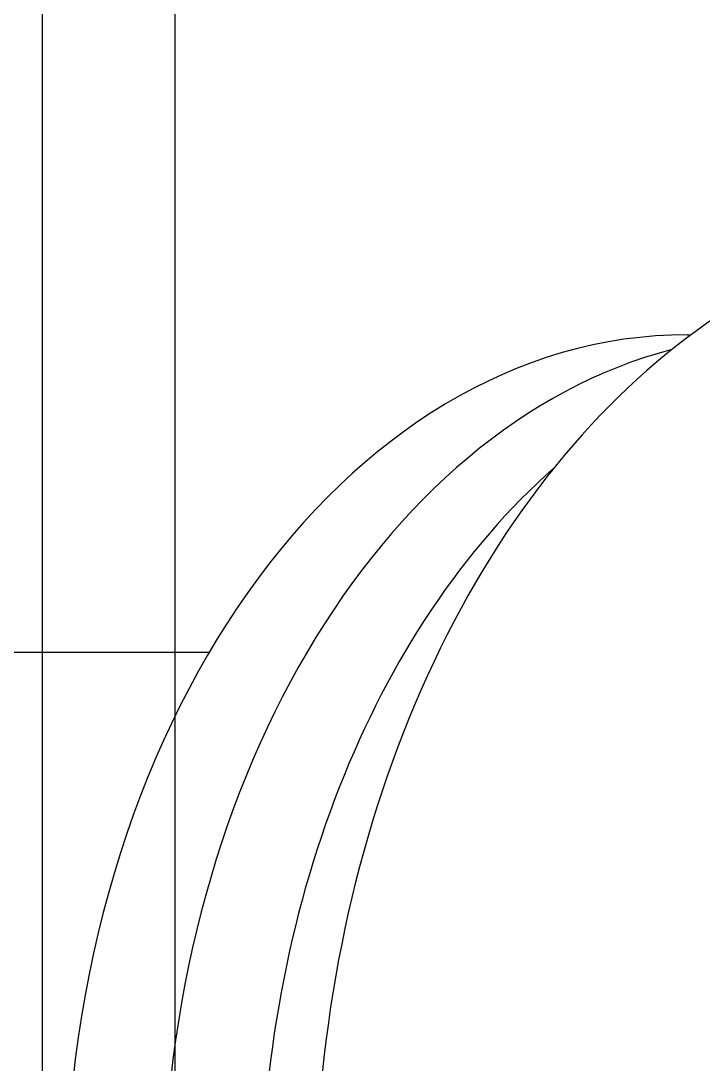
# Model space of a CAD drawing. Header units: metres. Extents: x 0 to 63075, y 0 to 44550.
# Drawn here: x 14179.8 to 14312.8, y 27543.3 to 27746.5 of the extents above; entities that cross this region are included whole.
import ezdxf

# ---------------------------------------------------------------- set-up
doc = ezdxf.new("R2010")
doc.units = ezdxf.units.M
doc.header["$LTSCALE"] = 75
doc.layers.add('SDM', color=7, linetype='Continuous')
doc.layers.add('SL1', color=8, linetype='Continuous')

# ---------------------------------------------------------------- blocks, each defined once
blk = doc.blocks.new('A$Cf5d57027')
at = {"layer": 'SL1'}
for p, q in [((5924.45, 5550), (5924.45, 3449.75)), ((5924.45, 5550), (5924.45, 3449.75)), ((5950.25, 5550), (5950.25, 3449.75)), ((5950.25, 5550), (5950.25, 3449.75)), ((6050.21, 5182.53), (6050.87, 5182.53)), ((5956.95, 5120.62), (5403.85, 5120.62))]:
    blk.add_line(p, q, dxfattribs=at)
for centre, major_axis, start_param, end_param in [((6114.57, 5011.08), (0, 193.68), 0, 3.141593), ((6050.21, 5011.08), (0, 171.45), 0, 1.570796), ((6069.25, 5011.08), (0, 171.45), 0.183328, 1.570796), ((6069.25, 5011.08), (0, 171.45), 0.183328, 2.958265), ((6088.29, 5011.08), (0, 171.45), 0.556547, 2.585045)]:
    blk.add_ellipse(centre, major_axis=major_axis, ratio=0.707107, start_param=start_param, end_param=end_param, dxfattribs=at)

msp = doc.modelspace()

# ---------------------------------------------------------------- block references
at = {"layer": 'SDM'}
msp.add_blockref('A$Cf5d57027', (8259.51, 22502.83), dxfattribs=at)

doc.saveas('drawing.dxf')
